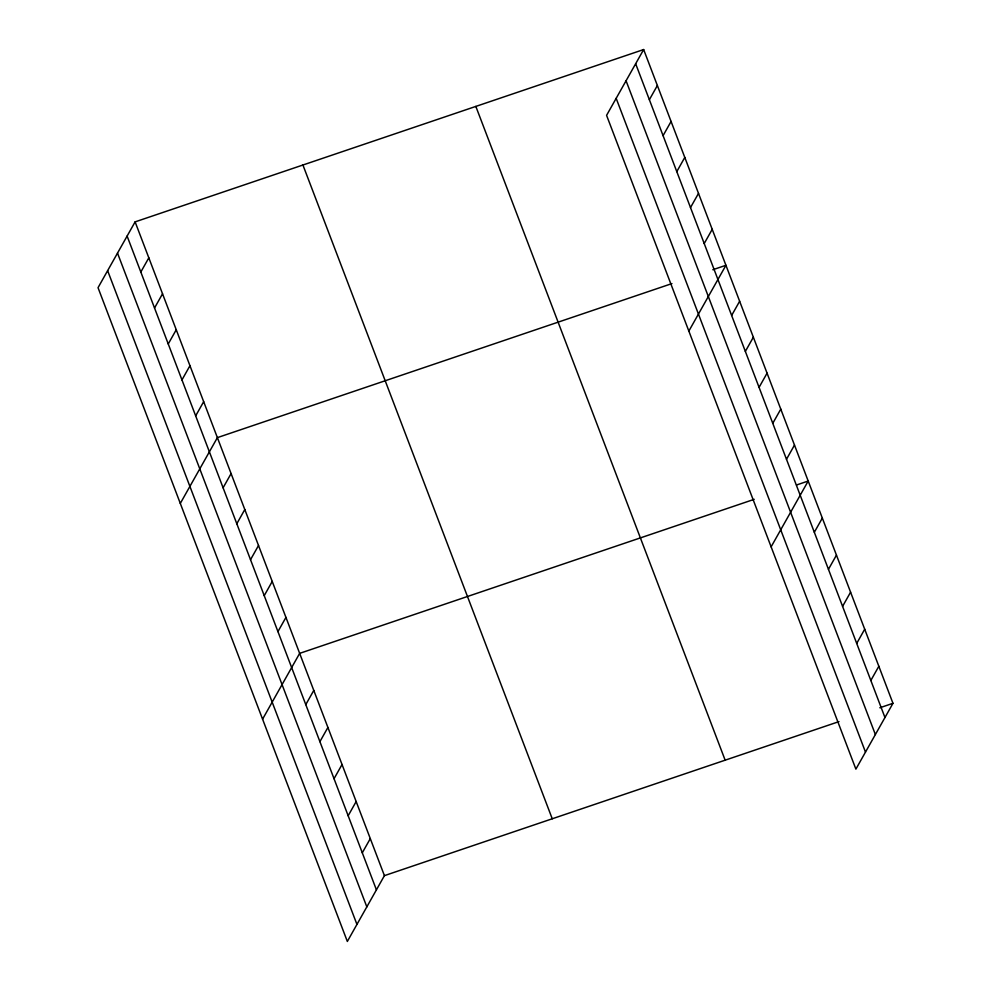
<?xml version="1.0" encoding="UTF-8"?>
<svg xmlns="http://www.w3.org/2000/svg" width="991" height="991" viewBox="0 0 991 991"><rect width="100%" height="100%" fill="white"/><g stroke="black" fill="none" stroke-linecap="round" stroke-linejoin="round"><path stroke-width="1.49" d="M643.654 49.55L606.579 115.352L855.89 769.127L892.965 703.313L643.654 49.55L135.11 221.873L98.035 287.687L347.345 941.45L384.421 875.648L838.981 721.609M140.821 272.029L148.823 257.833M154.534 307.99L162.536 293.794M168.247 343.951L176.249 329.755M181.96 379.912L189.962 365.704M195.673 415.861L203.675 401.665M180.3 503.428L217.388 437.626L671.935 283.587M223.099 487.783L231.101 473.574M236.812 523.731L244.802 509.535M250.525 559.692L258.515 545.496M264.225 595.653L272.228 581.444M277.938 631.601L285.941 617.405M262.578 719.169L299.654 653.366L754.213 499.328M305.785 704.613L313.788 690.405M649.365 99.707L657.367 85.511M319.907 741.652L327.91 727.456M663.078 135.668L671.08 121.459M334.041 778.703L342.044 764.507M676.791 171.616L684.793 157.42M690.504 207.577L698.506 193.381M348.163 815.754L356.165 801.546M704.217 243.538L712.219 229.33M362.297 852.793L370.3 838.597M688.844 331.093L725.932 265.291L712.802 269.738M731.643 315.448L739.645 301.252M745.356 351.409L753.358 337.213M759.069 387.37L767.071 373.161M772.782 423.318L780.784 409.122M786.495 459.279L794.485 445.083M771.122 546.846L808.198 481.031L796.529 484.995M814.329 532.278L822.332 518.082M828.451 569.33L836.454 555.133M842.585 606.381L850.588 592.172M856.707 643.419L864.709 629.223M870.841 680.47L878.844 666.274M879.835 707.772L892.965 703.313M635.652 63.746L884.963 717.521M626.064 80.779L875.375 734.542M616.167 98.32L865.49 752.095M475.841 106.421L725.152 760.184M302.924 165.014L552.247 818.777M135.11 221.873L384.421 875.648M127.108 236.081L376.419 889.844M117.508 253.114L366.831 906.876M107.623 270.654L356.946 924.417"/></g></svg>
